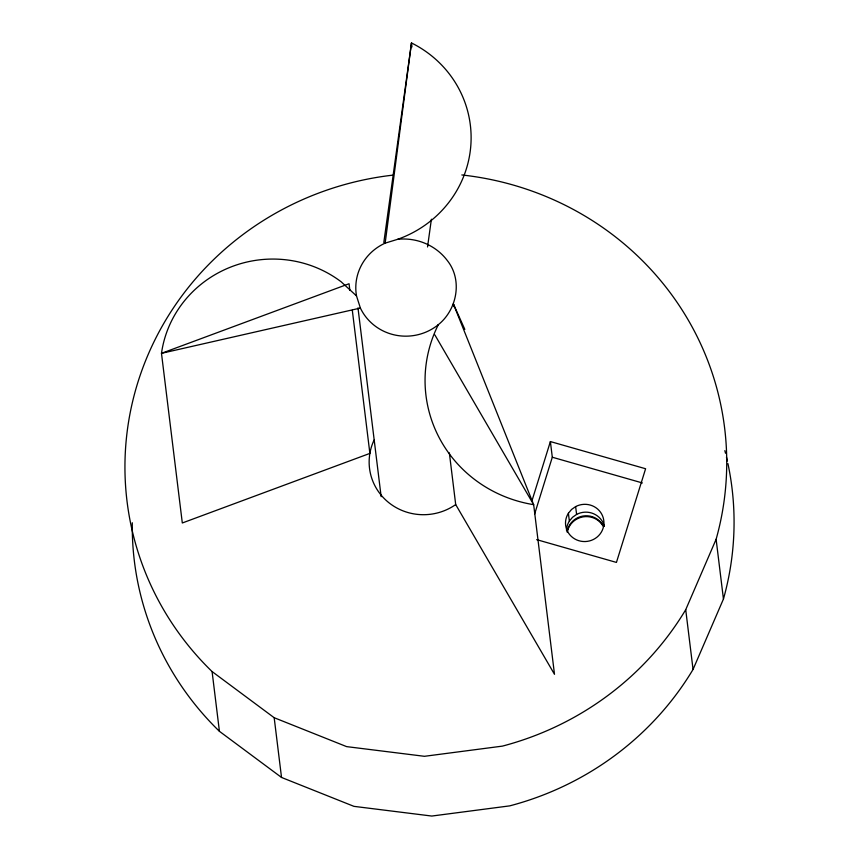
<?xml version="1.0" encoding="UTF-8"?>
<svg xmlns="http://www.w3.org/2000/svg" width="859" height="859" viewBox="0 0 859 859"><rect width="100%" height="100%" fill="white"/><g stroke="black" fill="none" stroke-linecap="round" stroke-linejoin="round"><path stroke-width="1.29" d="M385.154 243.14L411.482 42.95A110.8 107.268 -7 0 1 470.861 144.978A110.8 107.268 -7 0 1 397.728 239.285L385.154 243.14A50.402 48.802 -7 0 0 356.506 295.915L360.383 308.059A50.402 48.802 -7 0 0 438.315 324.691A131.008 126.842 -7 0 0 533.664 504.662L554.495 674.315L455.699 504.566L449.354 452.876M383.812 242.528L411.482 42.95L411.966 46.923M427.546 246.963L431.39 219.206M438.315 324.691C456.999 309.745 462.754 280.217 447.539 260.835A54.74 53 -7 0 0 397.728 239.285M531.871 501.065L550.383 441.569L645.603 468.746L616.44 562.42L536.671 539.645M534.577 514.197L552.305 457.235L550.383 441.569M392.595 175.172A301.037 291.448 -7 0 0 142.132 369.724A301.037 291.448 -7 0 0 212.087 671.566L274.182 717.716L346.617 746.621L424.443 756.307L502.375 746.127A301.037 291.448 -7 0 0 685.718 609.697L716.116 539.28A301.037 291.448 -7 0 0 461.82 174.957M132.297 522.744A301.037 291.448 -7 0 0 219.421 731.31L281.527 777.459L353.951 806.354L431.787 816.05L509.709 805.871A301.037 291.448 -7 0 0 693.052 669.44L723.45 599.024A301.037 291.448 -7 0 0 727.927 463.613M568.39 513.242L571.568 509.462L575.637 506.595A19.22 18.608 -7 0 1 603.737 520.146A19.22 18.608 -7 0 1 580.781 541.191A19.22 18.608 -7 0 1 568.39 513.242L569.356 521.08A19.22 18.608 -7 0 0 566.478 530.325M569.356 521.08L572.534 517.29L576.604 514.423A19.22 18.608 -7 0 1 604.382 526.384M360.383 308.059L161.481 353.328L182.312 522.981L369.885 453.402L352.308 310.249M552.305 457.235L642.371 482.941M356.506 295.915L341.12 281.763A111.638 108.073 -7 0 0 230.298 267.224A111.638 108.073 -7 0 0 161.481 353.328L349.055 283.749L349.871 290.374M434.869 334.913L533.664 504.662L453.402 303.968L453.735 306.631M453.402 303.968L464.826 329.394M716.116 539.28L723.45 599.024M685.718 609.697L693.052 669.44M575.637 506.595L576.604 514.423M357.978 307.876L381.149 496.674M274.182 717.716L281.527 777.459M212.087 671.566L219.421 731.31M724.846 450.642A301.037 291.448 -7 0 1 725.511 453.219M726.456 457.095A301.037 291.448 -7 0 1 727.358 461.004M455.699 504.566A54.74 53 -7 0 1 389.116 502.902A54.74 53 -7 0 1 374.041 440.119M567.165 531.506A19.22 18.608 -7 0 1 582.971 516.044A19.22 18.608 -7 0 1 603.061 525.461M567.262 532.344A19.22 18.608 -7 0 1 583.078 516.871A19.22 18.608 -7 0 1 603.158 526.288"/></g></svg>
